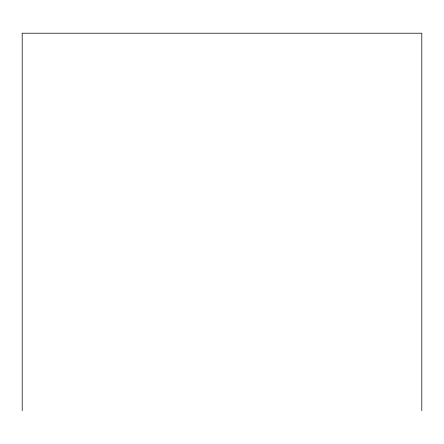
<?xml version="1.0" encoding="UTF-8"?>
<svg xmlns="http://www.w3.org/2000/svg" width="444" height="444" viewBox="0 0 444 444"><rect width="100%" height="100%" fill="white"/><g stroke="black" fill="none" stroke-linecap="round" stroke-linejoin="round"><path stroke-width="0.67" d="M421.8 410.794L421.8 33.206L22.2 33.206L22.2 410.794"/></g></svg>
